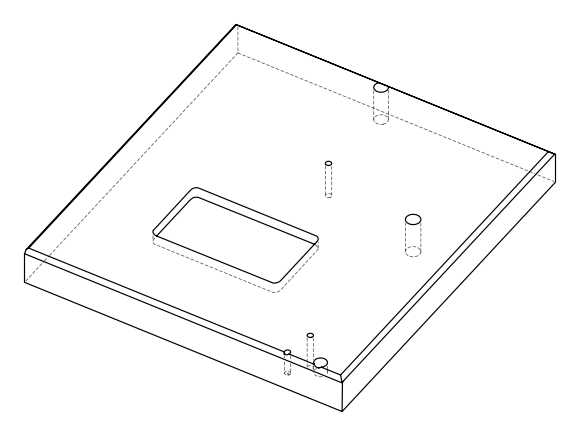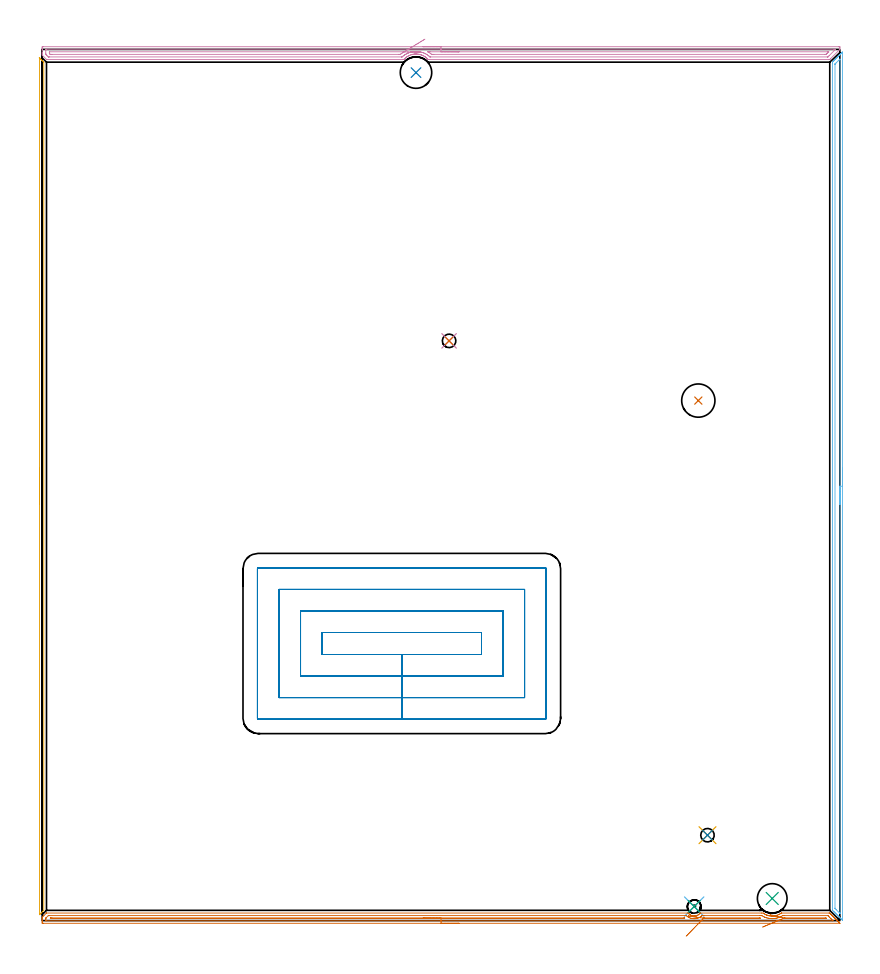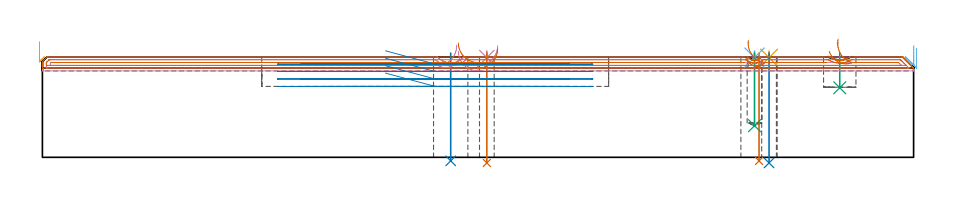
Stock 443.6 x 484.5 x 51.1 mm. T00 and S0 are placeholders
(PLAN: 14 operations, 6 tool changes, 46.4 min)
(1 INDEXABLE_INSERT_DRILL_THROUGH_HOLE_FROM_SOLID | STEP1HOLE | NXT0302_008 | 0.22 min | 13708 mm3)
(2 INDEXABLE_INSERT_DRILL_THROUGH_HOLE_FROM_SOLID_1 | STEP1HOLE_3 | NXT0302_006 | 0.22 min | 12261 mm3)
(3 INDEXABLE_INSERT_DRILL_BLIND_HOLE_FROM_SOLID | STEP1POCKET | NXT0302_004 | 0.07 min | 3308 mm3)
(4 SPOT_DRILL | STEP1HOLE_1 | NXT0321_9005460120000 | 0.03 min | 1 mm3)
(5 SPOT_DRILL_1 | STEP1HOLE_2 | NXT0321_9005460120000 | 0.03 min | 0 mm3)
(6 SPOT_DRILL_2 | STEP1POCKET_1 | NXT0321_9005460120000 | 0.03 min | 1 mm3)
(7 DRILL_THROUGH_HOLE_INTO_CENTER | STEP1HOLE_1 | NXT0301_046 | 0.23 min | 2236 mm3)
(8 DRILL_THROUGH_HOLE_INTO_CENTER_1 | STEP1HOLE_2 | NXT0301_046 | 0.23 min | 2231 mm3)
(9 DRILL_BLIND_HOLE_INTO_CENTER | STEP1POCKET_1 | NXT0301_046 | 0.15 min | 1488 mm3)
(10 AREA_MILL | FG_CHAMFER_SURFACE | UGT0205_001 | 10.83 min | 11152 mm3)
(11 AREA_MILL_1 | FG_CHAMFER_SURFACE_1 | UGT0205_001 | 3.95 min | 1410 mm3)
(12 AREA_MILL_2 | FG_CHAMFER_SURFACE_2 | UGT0205_001 | 7.85 min | 7515 mm3)
(13 AREA_MILL_3 | FG_CHAMFER_SURFACE_3 | UGT0205_001 | 10.82 min | 7125 mm3)
(14 MILL_RECTANGULAR_POCKET | POCKET_RECTANGULAR_STRAIGHT | UGT0201_010 | Follow Part, ap 4, ae 75% | 11.78 min | 264573 mm3)
(TOOL NXT0302_008 | Index. Insert Drill 18.5mm [880-D1850L25-05] | D18.5 PA176 FL93 Z2)
(TOOL NXT0302_006 | Index. Insert Drill 17.5mm [880-D1750L25-05] | D17.5 PA176 FL88 Z2)
(TOOL NXT0302_004 | Index. Insert Drill 16.5mm [880-D1650L20-05] | D16.5 PA176 FL83 Z2)
(TOOL NXT0321_9005460120000 | NC Spot Drill, 142deg, 12mm, Carbide, Uncoated | D12 PA142 FL30 Z2)
(TOOL NXT0301_046 | Carbide Drill 7.5mm [860.1-0750-038A1-MM 2214] | D7.5 PA140 FL53 Z2)
(TOOL UGT0205_001 | Chamfer Mill 20 x 3 x 45 deg. | D20 FL50 Z2)
(TOOL UGT0201_010 | End Mill 16 mm | D16 FL22 Z2)
(OP 1 INDEXABLE_INSERT_DRILL_THROUGH_HOLE_FROM_SOLID)
G17 G21 G94 G90
T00 M6
G54
G17 G0 G90 X364.9 Y289.2 S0 M3
G43 Z61.1 H1
G94 G81 G98 Z-1.823 F250. R53.1
G80
M5
M2
(OP 2 INDEXABLE_INSERT_DRILL_THROUGH_HOLE_FROM_SOLID_1)
G17 G21 G94 G90
T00 M6
G54
G17 G0 G90 X207.9 Y471.6 S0 M3
G43 Z61.1 H1
G94 G81 G98 Z-1.806 F250. R53.1
G80
M5
M2
(OP 3 INDEXABLE_INSERT_DRILL_BLIND_HOLE_FROM_SOLID)
G17 G21 G94 G90
T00 M6
G54
G17 G0 G90 X406. Y12.3 S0 M3
G43 Z61.1 H1
G94 G81 G98 Z35.4 F250. R53.1
G80
M5
M2
(OP 4 SPOT_DRILL)
G17 G21 G94 G90
T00 M6
G54
G17 G0 G90 X226.3 Y322.4 S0 M3
G43 Z61.1 H0
G94 G81 G98 Z50.777 F250. R54.1
G80
M5
M2
(OP 5 SPOT_DRILL_1)
G17 G21 G94 G90
T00 M6
G54
G17 G0 G90 X370. Y47.5 S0 M3
G43 Z61.1 H0
G94 G81 G98 Z50.769 F250. R54.1
G80
M5
M2
(OP 6 SPOT_DRILL_2)
G17 G21 G94 G90
T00 M6
G54
G17 G0 G90 X362.6 Y7.8 S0 M3
G43 Z61.1 H0
G94 G81 G98 Z50.769 F250. R54.1
G80
M5
M2
(OP 7 DRILL_THROUGH_HOLE_INTO_CENTER)
G17 G21 G94 G90
T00 M6
G54
G17 G0 G90 X226.3 Y322.4 S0 M3
G43 Z61.1 H1
G94 G73 G98 Z-2.865 F250. Q6.746 R53.1
G80
M5
M2
(OP 8 DRILL_THROUGH_HOLE_INTO_CENTER_1)
G17 G21 G94 G90
T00 M6
G54
G17 G0 G90 X370. Y47.5 S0 M3
G43 Z61.1 H1
G94 G73 G98 Z-2.865 F250. Q6.746 R53.1
G80
M5
M2
(OP 9 DRILL_BLIND_HOLE_INTO_CENTER)
G17 G21 G94 G90
T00 M6
G54
G17 G0 G90 X362.6 Y7.8 S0 M3
G43 Z61.1 H1
G94 G81 G98 Z16.1 F250. R53.1
G80
M5
M2
(OP 10 AREA_MILL)
G17 G21 G94 G90
T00 M6
G54
G17 G0 G90 X211.8 Y486. S1061 M3
G43 Z61.1 H0
Z54.
G94 G1 X211.838 Z53.128 F250.
X211.952 Z52.263
X212.141 Z51.412
X212.403 Z50.58
X212.737 Z49.774
X213.14 Z49.
X213.609 Z48.264
X214.14 Z47.572
X214.729 Z46.929
X215.372 Z46.34
X216.064 Z45.808
X216.8 Z45.34
X217.574 Z44.937
X218.38 Z44.603
X219.212 Z44.341
X220.064 Z44.152
X220.928 Z44.038
X221.8 Z44.
X442.978
X443.191 Y485.999 Z44.001
X443.425 Y485.996 Z44.004
X443.597 Y485.991 Z44.005
X443.6 Y485.883 Z44.113
Y485.711 Z44.284
Y485.538 Z44.457
Y484.656 Z45.343
X443.598 Y484.51 Z45.488
X443.574 Y484.474 Z45.526
X443.276 Y484.175 Z45.823
X438.462 Y479.362 Z50.637
X438.385 Y479.284 Z50.713
X438.143 Y479.043 Z50.951
X437.994 Y478.898 Z51.082
X437.617 Y478.9 Z51.1
X215.098
X214.584 Y478.907 Z51.093
X214.575 Y478.911 Z51.089
X214.501 Y478.991 Z51.008
X214.39 Y479.114 Z50.886
X214.207 Y479.303 Z50.695
X214.147 Y479.362 Z50.634
X214.092 Y479.418 Z50.581
X214.037 Y479.471 Z50.528
X213.906 Y479.593 Z50.406
X213.861 Y479.634 Z50.363
X213.608 Y479.847 Z50.152
X213.482 Y479.95 Z50.045
X213.314 Y480.094 Z49.906
X213.111 Y480.244 Z49.755
X213.026 Y480.308 Z49.692
X212.864 Y480.419 Z49.579
X212.731 Y480.512 Z49.488
X212.579 Y480.605 Z49.394
X212.421 Y480.703 Z49.296
X211.97 Y480.947 Z49.049
X211.527 Y481.166 Z48.832
X211.264 Y481.281 Z48.718
X210.983 Y481.393 Z48.607
X210.634 Y481.508 Z48.485
X210.629 Y481.509 Z48.483
X210.202 Y481.638 Z48.362
X210.189 Y481.642 Z48.358
X209.887 Y481.715 Z48.284
X209.839 Y481.726 Z48.273
X209.741 Y481.748 Z48.247
X209.736 Y481.749 Z48.246
X209.295 Y481.831 Z48.165
X208.842 Y481.889 Z48.103
X208.401 Y481.931 Z48.068
X208.299 Y481.933 Z48.058
X208.221 Y481.938 Z48.056
X208.178 Y481.941 Z48.055
X208.029 Y481.945 Z48.052
X207.955 Y481.946 Z48.049
X207.949 Z48.048
X207.731 Z48.05
X207.594 Y481.938 Z48.053
X207.507 Y481.935 Z48.06
X207.467 Y481.932 Z48.063
X207.061 Y481.898 Z48.092
X207.055
X206.77 Y481.865 Z48.13
X206.614 Y481.847 Z48.15
X206.168 Y481.769 Z48.226
X206.161 Y481.768 Z48.228
X205.978 Y481.728 Z48.271
X205.92 Y481.715 Z48.284
X205.72 Y481.669 Z48.329
X205.49 Y481.604 Z48.394
X205.275 Y481.544 Z48.454
X204.804 Y481.387 Z48.61
X204.374 Y481.208 Z48.788
X203.932 Y481. Z48.999
X203.837 Y480.95 Z49.049
X203.488 Y480.763 Z49.234
X203.073 Y480.51 Z49.486
X202.693 Y480.244 Z49.751
X202.595 Y480.177 Z49.822
X202.587 Y480.17 Z49.828
X202.262 Y479.913 Z50.087
X202.179 Y479.842 Z50.158
X201.938 Y479.635 Z50.364
X201.702 Y479.413 Z50.586
X201.359 Y479.053 Z50.941
X201.33 Y479.022 Z50.969
X201.21 Y478.898 Z51.083
X200.8 Y478.9 Z51.1
X2.409
X2.402 Y478.903 Z51.097
X2.393 Y478.907 Z51.092
X0.175 Y481.125 Z48.875
X0.001 Y481.295 Z48.697
X0. Y481.819 Z48.181
Y482.199 Z47.801
Y482.891 Z47.104
Y484.12 Z45.877
Y484.656 Z45.339
Y485.27 Z44.726
X0.003 Y485.538 Z44.458
X0.01 Y485.991 Z44.005
X0.159 Y485.995 Z44.002
X0.622 Y486. Z44.
X221.8
Y484.586 Z45.414
X440.368 Y484.585 Z45.415
X441.043 Y484.58 Z45.42
X441.191 Y484.579 Z45.421
X441.192 Y484.553 Z45.447
X441.191 Y484.544 Z45.456
X440.804 Y484.155 Z45.845
X440.424 Y483.773 Z46.227
X437.616 Y480.966 Z49.034
X437.253 Y480.603 Z49.397
X437.075 Y480.428 Z49.572
X437.008 Y480.365 Z49.635
X436.97 Y480.332 Z49.668
X436.926 Y480.321 Z49.679
X436.722 Y480.316 Z49.684
X436.651 Y480.315 Z49.685
X215.92
X215.715 Y480.319 Z49.681
X215.667 Y480.321 Z49.679
X215.634 Y480.335 Z49.665
X215.098 Y480.784 Z49.216
X214.672 Y481.127 Z48.873
X214.204 Y481.462 Z48.539
X213.937 Y481.635 Z48.365
X213.693 Y481.786 Z48.214
X213.302 Y482.009 Z47.991
X212.711 Y482.299 Z47.701
X212.417 Y482.432 Z47.568
X212.135 Y482.55 Z47.45
X211.702 Y482.715 Z47.285
X211.523 Y482.773 Z47.227
X211.14 Y482.891 Z47.109
X210.629 Y483.024 Z46.976
X210.452 Y483.067 Z46.933
X209.736 Y483.205 Z46.795
X209.366 Y483.256 Z46.744
X208.842 Y483.311 Z46.689
X208.384 Y483.344 Z46.656
X207.949 Y483.356 Z46.644
X207.486 Y483.348 Z46.652
X207.055 Y483.318 Z46.682
X206.659 Y483.282 Z46.718
X206.161 Y483.219 Z46.781
X205.879 Y483.17 Z46.83
X205.268 Y483.046 Z46.954
X205.141 Y483.016 Z46.984
X204.654 Y482.891 Z47.109
X204.438 Y482.828 Z47.172
X204.41 Y482.82 Z47.18
X204.374 Y482.807 Z47.193
X203.78 Y482.595 Z47.405
X203.655 Y482.546 Z47.454
X203.48 Y482.473 Z47.527
X203.157 Y482.328 Z47.672
X202.587 Y482.053 Z47.947
X202.557 Y482.038 Z47.962
X202.504 Y482.009 Z47.991
X201.994 Y481.712 Z48.288
X201.693 Y481.526 Z48.474
X201.455 Y481.362 Z48.638
X201.125 Y481.127 Z48.873
X200.941 Y480.987 Z49.013
X200.799 Y480.873 Z49.127
X200.195 Y480.356 Z49.644
X200.157 Y480.325 Z49.675
X200.11 Y480.321 Z49.679
X199.906 Y480.316 Z49.684
X199.834 Y480.315 Z49.685
X4.126 Y480.314 Z49.686
X3.715 Y480.315 Z49.685
X3.509 Y480.318 Z49.682
X3.459 Y480.321 Z49.679
X3.437 Y480.325 Z49.675
X3.407 Y480.351 Z49.649
X3.303 Y480.448 Z49.552
X2.624 Y481.127 Z48.873
X2.41 Y481.342 Z48.658
X2.081 Y481.68 Z48.32
X2.01 Y481.768 Z48.232
X2.006 Y481.874 Z48.126
X2.003 Y482.009 Z47.991
X2. Y482.413 Z47.587
X2.001 Y483.773 Z46.227
X2.003 Y484.175 Z45.825
X2.01 Y484.575 Z45.425
X2.41 Y484.584 Z45.416
X2.481 Y484.585 Z45.415
X221.8 Y484.586 Z45.414
Y483.172 Z46.828
X436.722 Y483.171 Z46.829
X437.333 Y483.17 Z46.83
X437.345 Y483.169 Z46.831
X437.347 Y483.167 Z46.833
X437.346 Y483.157 Z46.843
X437.088 Y482.891 Z47.109
X436.908 Y482.708 Z47.292
X436.722 Y482.521 Z47.479
X436.464 Y482.264 Z47.736
X436.209 Y482.009 Z47.991
X436.019 Y481.821 Z48.179
X435.952 Y481.759 Z48.241
X435.928 Y481.739 Z48.261
X435.898 Y481.735 Z48.265
X435.829 Y481.733 Z48.267
X435.219 Y481.729 Z48.271
X217.779
X217.168 Y481.73 Z48.27
X216.885 Y481.732 Z48.268
X216.605 Y481.736 Z48.264
X216.244 Y482.009 Z47.991
X215.991 Y482.194 Z47.806
X215.338 Y482.654 Z47.346
X215.098 Y482.803 Z47.197
X214.952 Y482.891 Z47.109
X214.667 Y483.054 Z46.946
X214.476 Y483.165 Z46.835
X214.53 Y483.167 Z46.833
X214.815 Y483.17 Z46.83
X215.098 Y483.171 Z46.829
X215.707 Y483.172 Z46.828
X221.8
X222.672 Z46.866
X223.537 Z46.98
X224.388 Z47.169
X225.22 Z47.432
X226.026 Z47.765
X226.8 Z48.168
X227.536 Z48.637
X228.228 Z49.168
X228.871 Z49.757
X229.46 Z50.401
X229.992 Z51.093
X230.46 Z51.828
X230.863 Z52.602
X231.197 Z53.408
X231.459 Z54.24
X231.648 Z55.092
X231.762 Z55.957
X231.8 Z56.828
G0 X212.833 Y490.183 Z51.09
G1 X212.461 Y489.956 Z50.334
X212.034 Y489.695 Z49.62
X211.555 Y489.404 Z48.951
X211.028 Y489.083 Z48.334
X210.458 Y488.735 Z47.773
X209.848 Y488.363 Z47.273
X209.202 Y487.97 Z46.836
X208.527 Y487.559 Z46.468
X207.827 Y487.133 Z46.169
X207.108 Y486.694 Z45.943
X206.374 Y486.247 Z45.791
X205.632 Y485.795 Z45.715
X204.887 Y485.341
X204.145 Y484.889 Z45.791
X203.411 Y484.442 Z45.942
X202.691 Y484.003 Z46.168
X201.991 Y483.577 Z46.466
X201.316 Y483.165 Z46.835
X201.085 Y483.025 Z46.975
X200.943 Y482.94 Z47.06
X200.799 Y482.855 Z47.145
X200.277 Y482.525 Z47.475
X199.906 Y482.269 Z47.731
X199.753 Y482.159 Z47.841
X199.553 Y482.009 Z47.991
X199.248 Y481.776 Z48.224
X199.208 Y481.748 Z48.252
X199.186 Y481.735 Z48.265
X199.153 Y481.733 Z48.267
X199.012 Y481.731 Z48.269
X198.402 Y481.729 Z48.271
X198.118 Y481.728 Z48.272
X5.374 Y481.729 Z48.271
X5.09 Y481.731 Z48.269
X4.474 Y481.736 Z48.264
X4.197 Y482.002 Z47.998
X4.19 Y482.009 Z47.991
X4.01 Y482.193 Z47.807
X4.003 Y482.891 Z47.109
X4.002 Y483.083 Z46.917
X4.008 Y483.149 Z46.851
X4.011 Y483.166 Z46.834
X4.021 Y483.167 Z46.833
X4.055 Y483.169 Z46.831
X4.197 Y483.171 Z46.829
X200.799
X201.083 Y483.17 Z46.83
X201.272 Y483.167 Z46.833
X201.316 Y483.165 Z46.835
X202.185 Y483.135 Z46.903
X203.045 Y483.104 Z47.048
X203.889 Y483.074 Z47.267
X204.711 Y483.045 Z47.558
X205.504 Y483.017 Z47.92
X206.262 Y482.99 Z48.35
X206.981 Y482.965 Z48.845
X207.653 Y482.941 Z49.4
X208.274 Y482.919 Z50.012
X208.84 Y482.899 Z50.676
X209.346 Y482.881 Z51.386
X209.788 Y482.865 Z52.138
X210.163 Y482.852 Z52.926
X210.468 Y482.841 Z53.743
X210.701 Y482.833 Z54.584
X210.859 Y482.827 Z55.442
X210.942 Y482.824 Z56.31
X210.95 Z57.182
G0 Z61.1
M5
M2
(OP 11 AREA_MILL_1)
G17 G21 G94 G90
T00 M6
G54
G17 G0 G90 X-1.5 Y231.55 S1061 M3
G43 Z61.1 H0
Z58.7
G94 G1 Y231.588 Z57.828 F250.
Y231.702 Z56.964
Y231.891 Z56.112
Y232.153 Z55.28
Y232.487 Z54.474
Y232.89 Z53.7
Y233.359 Z52.964
Y233.89 Z52.272
Y234.479 Z51.629
Y235.122 Z51.04
Y235.814 Z50.508
Y236.55 Z50.04
Y237.324 Z49.637
Y238.13 Z49.303
Y238.962 Z49.041
Y239.814 Z48.852
Y240.679 Z48.738
Y241.55 Z48.7
Y479.74
X-1.498 Y479.795 Z48.699
Y479.797 Z48.7
X-1.49 Y479.791 Z48.708
X-1.328 Y479.629 Z48.87
X-1.173 Y479.475 Z49.023
X-1.025 Y479.326 Z49.173
X-0.881 Y479.182 Z49.317
X-0.736 Y479.039 Z49.459
X-0.598 Y478.9 Z49.599
X-0.434 Y478.735 Z49.764
X-0.3 Y478.602 Z49.896
X-0.172 Y478.473 Z50.026
X0.573 Y477.729 Z50.77
X0.899 Y477.399 Z51.099
Y5.701
X0.136 Y4.935 Z50.333
X-0.598 Y4.201 Z49.599
X-0.736 Y4.062 Z49.459
X-0.881 Y3.918 Z49.317
X-1.025 Y3.774 Z49.173
X-1.173 Y3.625 Z49.023
X-1.328 Y3.471 Z48.87
X-1.49 Y3.309 Z48.708
X-1.498 Y3.303 Z48.7
X-1.499 Y3.304 Z48.699
X-1.5 Y3.471 Z48.7
Y241.55
Y242.422 Z48.738
Y243.287 Z48.852
Y244.138 Z49.041
Y244.97 Z49.303
Y245.776 Z49.637
Y246.55 Z50.04
Y247.286 Z50.508
Y247.978 Z51.04
Y248.621 Z51.629
Y249.211 Z52.272
Y249.742 Z52.964
Y250.21 Z53.7
Y250.613 Z54.474
Y250.947 Z55.28
Y251.209 Z56.112
Y251.398 Z56.964
Y251.512 Z57.828
Y251.55 Z58.7
G0 Z61.1
M5
M2
(OP 12 AREA_MILL_2)
G17 G21 G94 G90
T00 M6
G54
G17 G0 G90 X445.1 Y251.55 S1061 M3
G43 Z61.1 H0
Z55.5
G94 G1 Y251.512 Z54.628 F250.
Y251.398 Z53.764
Y251.209 Z52.912
Y250.947 Z52.08
Y250.613 Z51.274
Y250.21 Z50.5
Y249.741 Z49.764
Y249.21 Z49.072
Y248.621 Z48.429
Y247.978 Z47.84
Y247.286 Z47.308
Y246.55 Z46.84
Y245.776 Z46.437
Y244.97 Z46.103
Y244.138 Z45.841
Y243.286 Z45.652
Y242.421 Z45.538
Y241.55 Z45.5
Y0.337
X445.094 Y0.126 Z45.504
X445.092 Y0.119 Z45.505
X445.073 Y0.126 Z45.525
X444.665 Y0.535 Z45.935
X444.526 Y0.673 Z46.071
X444.478 Y0.722 Z46.121
X444.277 Y0.922 Z46.322
X444.229 Y0.97 Z46.368
X444.18 Y1.02 Z46.419
X443.982 Y1.218 Z46.617
X443.932 Y1.267 Z46.665
X443.882 Y1.317 Z46.717
X443.686 Y1.514 Z46.913
X443.635 Y1.563 Z46.962
X443.584 Y1.615 Z47.015
X443.39 Y1.809 Z47.209
X443.339 Y1.86 Z47.258
X443.286 Y1.913 Z47.313
X443.095 Y2.105 Z47.504
X443.042 Y2.157 Z47.555
X442.989 Y2.211 Z47.61
X442.799 Y2.4 Z47.8
X442.745 Y2.453 Z47.852
X442.691 Y2.509 Z47.908
X442.503 Y2.696 Z48.096
X442.448 Y2.75 Z48.148
X442.393 Y2.807 Z48.206
X442.208 Y2.992 Z48.391
X442.152 Y3.047 Z48.445
X442.095 Y3.105 Z48.504
X441.912 Y3.287 Z48.687
X441.855 Y3.344 Z48.742
X441.797 Y3.402 Z48.802
X441.617 Y3.583 Z48.982
X441.558 Y3.64 Z49.039
X441.499 Y3.7 Z49.1
X441.321 Y3.879 Z49.278
X441.261 Y3.937 Z49.335
X441.201 Y3.998 Z49.398
X441.025 Y4.174 Z49.574
X440.965 Y4.234 Z49.632
X440.904 Y4.296 Z49.695
X440.73 Y4.47 Z49.869
X440.668 Y4.531 Z49.929
X440.606 Y4.594 Z49.993
X440.434 Y4.766 Z50.165
X440.371 Y4.827 Z50.225
X440.308 Y4.892 Z50.291
X440.138 Y5.061 Z50.461
X440.074 Y5.124 Z50.522
X440.009 Y5.19 Z50.588
X439.867 Y5.332 Z50.731
X439.613 Y5.588 Z50.985
X439.505 Y5.697 Z51.091
X439.5 Y6.083 Z51.1
Y477.017
X439.506 Y477.403 Z51.091
X439.611 Y477.512 Z50.986
X440.074 Y477.976 Z50.522
X440.138 Y478.039 Z50.461
X440.308 Y478.208 Z50.291
X440.371 Y478.273 Z50.225
X440.434 Y478.334 Z50.165
X440.606 Y478.506 Z49.993
X440.668 Y478.569 Z49.929
X440.73 Y478.63 Z49.869
X440.903 Y478.804 Z49.696
X440.965 Y478.866 Z49.632
X441.025 Y478.926 Z49.574
X441.201 Y479.102 Z49.398
X441.261 Y479.163 Z49.335
X441.321 Y479.221 Z49.278
X441.499 Y479.4 Z49.1
X441.558 Y479.46 Z49.039
X441.617 Y479.517 Z48.982
X441.797 Y479.697 Z48.802
X441.855 Y479.756 Z48.742
X441.912 Y479.813 Z48.687
X442.095 Y479.995 Z48.504
X442.152 Y480.053 Z48.445
X442.208 Y480.108 Z48.391
X442.393 Y480.293 Z48.206
X442.448 Y480.35 Z48.148
X442.504 Y480.404 Z48.095
X442.691 Y480.591 Z47.908
X442.745 Y480.647 Z47.852
X442.799 Y480.7 Z47.8
X442.988 Y480.889 Z47.61
X443.042 Y480.943 Z47.555
X443.095 Y480.995 Z47.504
X443.286 Y481.187 Z47.313
X443.339 Y481.24 Z47.258
X443.39 Y481.291 Z47.208
X443.584 Y481.485 Z47.015
X443.635 Y481.537 Z46.962
X443.686 Y481.587 Z46.913
X443.882 Y481.782 Z46.717
X443.932 Y481.833 Z46.665
X443.982 Y481.882 Z46.617
X444.18 Y482.08 Z46.419
X444.229 Y482.13 Z46.368
X444.277 Y482.178 Z46.322
X444.478 Y482.378 Z46.121
X444.526 Y482.427 Z46.071
X444.666 Y482.566 Z45.934
X444.776 Y482.676 Z45.824
X444.971 Y482.872 Z45.627
X445.077 Y482.974 Z45.521
X445.094 Y482.983 Z45.503
X445.099 Y482.974 Z45.499
X445.1 Y482.763 Z45.5
Y241.55
X443.686 Z46.914
X443.685 Y4.246 Z46.915
X443.684 Y4.195 Z46.916
X443.679 Y4.094 Z46.921
X443.67 Y3.991 Z46.93
X443.635 Y4.022 Z46.965
X443.355 Y4.296 Z47.245
X441.567 Y6.083 Z49.033
X440.965 Y6.693 Z49.635
X440.934 Y6.728 Z49.666
X440.921 Y6.76 Z49.679
X440.918 Y6.825 Z49.682
X440.915 Y6.926 Z49.685
Y476.173
X440.916 Y476.224 Z49.684
X440.921 Y476.324 Z49.679
X440.925 Y476.364 Z49.675
X440.935 Y476.378 Z49.665
X440.965 Y476.412 Z49.635
X441.265 Y476.715 Z49.335
X441.566 Y477.017 Z49.034
X442.745 Y478.195 Z47.855
X443.354 Y478.804 Z47.246
X443.496 Y478.944 Z47.104
X443.635 Y479.078 Z46.965
X443.675 Y479.114 Z46.925
X443.682 Y478.955 Z46.918
X443.685 Y478.854 Z46.915
Y478.804
X443.686 Y478.753 Z46.914
Y241.55
Y240.678 Z46.952
Y239.813 Z47.066
Y238.962 Z47.255
Y238.13 Z47.517
Y237.324 Z47.851
Y236.55 Z48.254
Y235.814 Z48.723
Y235.122 Z49.254
Y234.479 Z49.843
Y233.889 Z50.486
Y233.358 Z51.178
Y232.89 Z51.914
Y232.487 Z52.688
Y232.153 Z53.494
Y231.891 Z54.326
Y231.702 Z55.178
Y231.588 Z56.043
Y231.55 Z56.914
G0 Z61.1
M5
M2
(OP 13 AREA_MILL_3)
G17 G21 G94 G90
T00 M6
G54
G17 G0 G90 X231.817 Y-1.5 S1061 M3
G43 Z61.1 H0
Z55.4
G94 G1 X231.779 Z54.529 F250.
X231.666 Z53.664
X231.477 Z52.812
X231.214 Z51.98
X230.881 Z51.174
X230.478 Z50.4
X230.009 Z49.664
X229.478 Z48.972
X228.889 Z48.329
X228.245 Z47.74
X227.553 Z47.209
X226.818 Z46.74
X226.044 Z46.337
X225.238 Z46.003
X224.406 Z45.741
X223.554 Z45.552
X222.689 Z45.438
X221.818 Z45.4
X0.623
X0.484 Y-1.499 Z45.401
X0.002 Y-1.491 Z45.405
X0. Y-1.235 Z45.662
Y-0.883 Z46.013
Y-0.342 Z46.554
Y0.01 Z46.906
Y0.715 Z47.614
Y1.092 Z47.991
X0.003 Y1.797 Z48.696
X0.005 Y1.8 Z48.7
X0.176 Y1.978 Z48.875
X0.89 Y2.69 Z49.589
X2.229 Y4.03 Z50.929
X2.366 Y4.166 Z51.066
X2.404 Y4.196 Z51.095
X2.411 Y4.2 Z51.1
X359.003
X359.376 Y4.194 Z51.092
X359.592 Y3.911 Z50.81
X359.698 Y3.785 Z50.685
X359.809 Y3.654 Z50.553
X360.001 Y3.469 Z50.368
X360.076 Y3.403 Z50.303
X360.203 Y3.294 Z50.193
X360.261 Y3.252 Z50.152
X360.447 Y3.118 Z50.017
X360.703 Y2.961 Z49.857
X360.79 Y2.92 Z49.815
X361.142 Y2.75 Z49.649
X361.152 Y2.746 Z49.645
X361.237 Y2.719 Z49.614
X361.533 Y2.616 Z49.515
X361.596 Y2.594 Z49.494
X361.702 Y2.572 Z49.471
X361.997 Y2.513 Z49.403
X362.04 Y2.504 Z49.395
X362.383 Y2.472 Z49.368
X362.404 Y2.471 Z49.365
X362.489 Y2.464 Z49.358
X362.578 Y2.467 Z49.357
X362.676 Y2.47 Z49.36
X362.809 Y2.473 Z49.367
X362.937 Y2.477 Z49.372
X363.088 Y2.5 Z49.392
X363.204 Y2.515 Z49.41
X363.383 Y2.54 Z49.437
X363.471 Y2.56 Z49.457
X363.611 Y2.591 Z49.491
X363.836 Y2.663 Z49.563
X364.276 Y2.847 Z49.744
X364.365 Y2.897 Z49.793
X364.528 Y2.988 Z49.883
X364.647 Y3.053 Z49.95
X364.908 Y3.232 Z50.132
X364.996 Y3.294 Z50.193
X365.169 Y3.439 Z50.338
X365.307 Y3.583 Z50.482
X365.508 Y3.793 Z50.692
X365.759 Y4.112 Z51.012
X365.825 Y4.193 Z51.092
X366.152 Y4.2 Z51.1
X400.114
X400.964 Y4.193 Z51.093
X400.998 Y4.179 Z51.079
X401.389 Y3.907 Z50.807
X401.793 Y3.65 Z50.55
X402.124 Y3.466 Z50.366
X402.461 Y3.294 Z50.193
X402.616 Y3.226 Z50.126
X402.686 Y3.195 Z50.095
X402.768 Y3.164 Z50.062
X402.795 Y3.154 Z50.051
X403.061 Y3.048 Z49.947
X403.131 Y3.02 Z49.92
X403.307 Y2.961 Z49.86
X403.579 Y2.869 Z49.766
X403.688 Y2.84 Z49.735
X404.013 Y2.751 Z49.647
X404.025 Y2.748 Z49.643
X404.135 Y2.725 Z49.618
X404.289 Y2.69 Z49.588
X404.473 Y2.65 Z49.549
X404.919 Y2.579 Z49.478
X405.366 Y2.532 Z49.432
X405.769 Y2.516 Z49.406
X405.806 Y2.513 Z49.405
X405.812 Y2.512
X405.969 Y2.514 Z49.403
X406.035
X406.061
X406.259 Y2.513 Z49.409
X406.706 Y2.539 Z49.436
X406.799 Y2.549 Z49.446
X407.153 Y2.589 Z49.486
X407.263 Y2.608 Z49.504
X407.6 Y2.663 Z49.562
X408.046 Y2.763 Z49.662
X408.494 Y2.893 Z49.791
X408.552 Y2.913 Z49.811
X408.604 Y2.932 Z49.828
X408.722 Y2.972 Z49.871
X408.939 Y3.049 Z49.946
X409.537 Y3.294 Z50.193
X409.565 Y3.308 Z50.208
X409.832 Y3.444 Z50.342
X409.944 Y3.509 Z50.405
X410.284 Y3.702 Z50.601
X410.726 Y3.984 Z50.882
X410.838 Y4.063 Z50.962
X411.018 Y4.187 Z51.082
X411.036 Y4.195 Z51.09
X411.285 Y4.2 Z51.1
X437.65
X437.996 Y4.195 Z51.088
X438.018 Y4.182 Z51.081
X438.319 Y3.881 Z50.781
X438.543 Y3.657 Z50.556
X438.619 Y3.583 Z50.479
X438.691 Y3.509 Z50.408
X438.841 Y3.359 Z50.258
X438.916 Y3.285 Z50.182
X438.989 Y3.212 Z50.111
X439.139 Y3.061 Z49.96
X439.214 Y2.988 Z49.884
X439.286 Y2.914 Z49.813
X439.437 Y2.763 Z49.662
X439.512 Y2.69 Z49.586
X439.584 Y2.616 Z49.515
X439.735 Y2.465 Z49.365
X439.81 Y2.392 Z49.288
X439.882 Y2.319 Z49.218
X440.033 Y2.168 Z49.067
X440.107 Y2.094 Z48.991
X440.179 Y2.021 Z48.92
X440.331 Y1.87 Z48.769
X440.405 Y1.797 Z48.693
X440.477 Y1.724 Z48.623
X440.629 Y1.572 Z48.471
X440.703 Y1.499 Z48.395
X440.775 Y1.426 Z48.325
X440.927 Y1.274 Z48.173
X441.001 Y1.201 Z48.097
X441.072 Y1.128 Z48.027
X441.224 Y0.976 Z47.875
X441.298 Y0.903 Z47.8
X441.37 Y0.831 Z47.73
X441.522 Y0.678 Z47.577
X441.596 Y0.606 Z47.502
X441.667 Y0.533 Z47.432
X441.82 Y0.38 Z47.279
X441.894 Y0.308 Z47.204
X441.965 Y0.235 Z47.135
X442.118 Y0.082 Z46.981
X442.192 Y0.01 Z46.906
X442.263 Y-0.062 Z46.837
X442.416 Y-0.216 Z46.683
X442.489 Y-0.288 Z46.609
X442.56 Y-0.36 Z46.539
X442.714 Y-0.514 Z46.386
X442.787 Y-0.585 Z46.311
X442.858 Y-0.657 Z46.242
X443.012 Y-0.811 Z46.088
X443.085 Y-0.883 Z46.013
X443.297 Y-1.097 Z45.803
X443.31 Y-1.11 Z45.79
X443.405 Y-1.216 Z45.683
X443.504 Y-1.33 Z45.569
X443.608 Y-1.468 Z45.431
X443.62 Y-1.494 Z45.404
X443.608 Y-1.499 Z45.4
X221.818 Y-1.5
Y-0.086 Z46.814
X2.411 Y-0.085 Z46.815
X2.315
X2.123 Y-0.081 Z46.819
X2.009 Y-0.078 Z46.822
X2.006 Y-0.048 Z46.852
X2.004 Y0.01 Z46.91
X2.001 Y0.42 Z47.32
X2.003 Y0.903 Z47.803
X2.008 Y1.305 Z48.205
X2.02 Y1.358 Z48.258
X2.049 Y1.391 Z48.291
X2.127 Y1.474 Z48.374
X2.411 Y1.761 Z48.661
X3.341 Y2.69 Z49.59
X3.44 Y2.778 Z49.678
X4.102 Y2.786 Z49.686
X358.014 Y2.785 Z49.685
X358.109 Y2.784 Z49.684
X358.204 Y2.78 Z49.68
X358.226 Y2.778 Z49.678
X358.24 Y2.768 Z49.668
X358.271 Y2.744 Z49.644
X358.693 Y2.377 Z49.277
X359.003 Y2.148 Z49.048
X359.579 Y1.797 Z48.697
X359.896 Y1.646 Z48.546
X360.174 Y1.519 Z48.419
X360.79 Y1.307 Z48.207
X360.968 Y1.259 Z48.159
X361.569 Y1.132 Z48.032
X361.684 Y1.115 Z48.015
X362.427 Y1.054 Z47.954
X362.578 Y1.055 Z47.955
X363.286 Y1.089 Z47.989
X363.471 Y1.112 Z48.012
X363.583 Y1.127 Z48.027
X363.915 Y1.182 Z48.082
X364.194 Y1.245 Z48.145
X364.365 Y1.288 Z48.188
X364.749 Y1.413 Z48.313
X365.259 Y1.622 Z48.522
X365.38 Y1.675 Z48.575
X365.613 Y1.797 Z48.697
X365.957 Y1.992 Z48.892
X366.152 Y2.124 Z49.024
X366.484 Y2.359 Z49.259
X366.864 Y2.69 Z49.59
X366.961 Y2.775 Z49.675
X367.046 Y2.779 Z49.679
X367.845 Y2.785 Z49.685
X367.94
X399.22 Y2.786 Z49.686
X400.02 Y2.784 Z49.684
X400.114 Y2.781 Z49.681
X400.142 Y2.779 Z49.679
X400.185 Y2.761 Z49.661
X400.314 Y2.69 Z49.59
X401.007 Y2.301 Z49.201
X401.28 Y2.161 Z49.061
X401.75 Y1.947 Z48.847
X401.948 Y1.867 Z48.767
X402.137 Y1.797 Z48.697
X402.795 Y1.574 Z48.474
X403.103 Y1.488 Z48.388
X403.688 Y1.347 Z48.247
X403.889 Y1.304 Z48.204
X404.426 Y1.214 Z48.114
X404.582 Y1.192 Z48.092
X405.252 Y1.127 Z48.027
X405.476 Y1.115 Z48.015
X405.827 Y1.101 Z48.001
X406.171 Y1.102 Z48.002
X406.37 Y1.106 Z48.006
X407.019 Y1.148 Z48.048
X407.263 Y1.175 Z48.075
X407.809 Y1.251 Z48.151
X408.157 Y1.312 Z48.212
X408.554 Y1.4 Z48.3
X409.051 Y1.533 Z48.433
X409.256 Y1.592 Z48.492
X409.869 Y1.797 Z48.697
X409.933 Y1.82 Z48.72
X409.944 Y1.825 Z48.725
X410.552 Y2.083 Z48.983
X410.838 Y2.221 Z49.121
X411.145 Y2.384 Z49.284
X411.836 Y2.777 Z49.677
X411.932 Y2.78 Z49.68
X412.131 Y2.783 Z49.683
X412.53 Y2.785 Z49.685
X412.626 Y2.786 Z49.686
X436.756 Y2.785 Z49.685
X436.852 Y2.784 Z49.684
X436.915 Y2.781 Z49.681
X436.96 Y2.778 Z49.678
X436.979 Y2.762 Z49.662
X437.056 Y2.69 Z49.59
X437.65 Y2.101 Z49.001
X437.954 Y1.797 Z48.697
X438.543 Y1.207 Z48.107
X438.847 Y0.903 Z47.803
X439.437 Y0.31 Z47.21
X439.729 Y0.01 Z46.91
X439.803 Y-0.079 Z46.821
X439.628 Y-0.083 Z46.817
X439.532 Y-0.085 Z46.815
X221.818 Y-0.086 Z46.814
Y1.329 Z48.229
X5.092
X4.663 Y1.332 Z48.232
X4.625 Y1.335 Z48.235
X4.507 Y1.35 Z48.25
X4.629 Y1.366 Z48.266
X4.667 Y1.368 Z48.268
X5.092 Y1.371 Z48.271
X5.517
X356.79
X357.215 Y1.364 Z48.264
X357.295 Y1.344 Z48.244
X357.305 Y1.334 Z48.234
X357.279 Y1.331 Z48.231
X357.258 Y1.33 Z48.23
X357.215 Y1.329 Z48.229
X356.79
X221.818
X220.946 Z48.267
X220.081 Z48.38
X219.229 Z48.569
X218.397 Z48.832
X217.591 Z49.165
X216.818 Z49.568
X216.082 Z50.037
X215.39 Z50.568
X214.746 Z51.157
X214.157 Z51.801
X213.626 Z52.493
X213.157 Z53.229
X212.754 Z54.002
X212.421 Z54.808
X212.158 Z55.64
X211.969 Z56.492
X211.856 Z57.357
X211.817 Z58.229
G0 Z61.1
X358.173 Y-8.675
Z50.532
G1 X358.549 Y-8.288 Z49.846
X358.964 Y-7.86 Z49.21
X359.417 Y-7.394 Z48.628
X359.903 Y-6.893 Z48.104
X360.42 Y-6.362 Z47.644
X360.962 Y-5.803 Z47.25
X361.526 Y-5.222 Z46.925
X362.108 Y-4.623 Z46.673
X362.703 Y-4.011 Z46.494
X363.306 Y-3.39 Z46.39
X363.914 Y-2.764 Z46.361
X364.521 Y-2.139 Z46.409
X365.123 Y-1.52 Z46.533
X365.714 Y-0.911 Z46.732
X366.292 Y-0.316 Z47.003
X366.851 Y0.259 Z47.346
X367.387 Y0.811 Z47.758
X367.896 Y1.335 Z48.235
X367.907 Y1.347 Z48.247
X367.921 Y1.356 Z48.256
X367.94 Y1.364 Z48.264
X368.366 Y1.371 Z48.271
X368.408
X398.794
X399.22 Y1.364 Z48.264
X399.401 Y1.349 Z48.249
X399.262 Y1.334 Z48.234
X399.22 Y1.332 Z48.232
X398.794 Y1.329 Z48.229
X367.983
X367.94 Y1.33 Z48.23
X367.919 Y1.332 Z48.232
X367.896 Y1.335 Z48.235
X367.046 Y1.454 Z48.393
X366.213 Y1.571 Z48.624
X365.403 Y1.685 Z48.929
X364.623 Y1.794 Z49.303
X363.878 Y1.898 Z49.744
X363.174 Y1.997 Z50.25
X362.516 Y2.089 Z50.815
X361.909 Y2.175 Z51.437
X361.359 Y2.252 Z52.109
X360.868 Y2.321 Z52.827
X360.442 Y2.38 Z53.586
X360.082 Y2.431 Z54.379
X359.792 Y2.471 Z55.201
X359.575 Y2.502 Z56.045
X359.431 Y2.522 Z56.905
X359.361 Y2.532 Z57.775
X359.368 Y2.531 Z58.647
X359.449 Y2.52 Z59.516
G0 Z61.1
X400.626 Y-3.61
Z54.002
G1 X400.947 Y-3.477 Z53.202
X401.331 Y-3.317 Z52.435
X401.776 Y-3.132 Z51.708
X402.278 Y-2.923 Z51.025
X402.832 Y-2.693 Z50.392
X403.435 Y-2.442 Z49.814
X404.083 Y-2.172 Z49.296
X404.77 Y-1.887 Z48.84
X405.491 Y-1.587 Z48.451
X406.24 Y-1.275 Z48.131
X407.013 Y-0.954 Z47.884
X407.802 Y-0.625 Z47.71
X408.602 Y-0.292 Z47.611
X409.408 Y0.043 Z47.589
X410.212 Y0.377 Z47.642
X411.008 Y0.708 Z47.771
X411.791 Y1.034 Z47.975
X412.555 Y1.352 Z48.252
X412.586 Y1.365 Z48.265
X412.626 Y1.366 Z48.266
X413.051 Y1.371 Z48.271
X413.094
X435.437
X435.862 Y1.364 Z48.264
X435.944 Y1.344 Z48.244
X435.953 Y1.334 Z48.234
X435.926 Y1.331 Z48.231
X435.905 Y1.329 Z48.229
X413.093
X412.669 Y1.333 Z48.233
X412.626 Y1.336 Z48.236
X412.555 Y1.352 Z48.252
X411.735 Y1.541 Z48.48
X410.937 Y1.725 Z48.78
X410.167 Y1.902 Z49.151
X409.432 Y2.071 Z49.589
X408.737 Y2.232 Z50.092
X408.087 Y2.381 Z50.654
X407.488 Y2.519 Z51.273
X406.943 Y2.645 Z51.943
X406.457 Y2.757 Z52.659
X406.034 Y2.854 Z53.415
X405.677 Y2.937 Z54.207
X405.388 Y3.003 Z55.028
X405.17 Y3.053 Z55.871
X405.025 Y3.087 Z56.73
X404.953 Y3.103 Z57.6
X404.956 Z58.472
X405.032 Y3.085 Z59.341
X405.182 Y3.051 Z60.2
G0 Z61.1
M5
M2
(OP 14 MILL_RECTANGULAR_POCKET)
G17 G21 G94 G90
T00 M6
G54
G17 G0 G90 X174.679 Y148. S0 M3
G43 Z61.239 H0
Z54.239
G94 G1 X200. Z47.454 F250.
X244.3 F500.
Y160.2
X155.7
Y148.
X200.
Y136.
X256.3
Y172.2
X143.7
Y136.
X200.
Y124.
X268.3
Y184.2
X131.7
Y124.
X200.
Y112.
X279.8
G3 X280.3 Y112.5 R0.5
G1 Y195.7
G3 X279.8 Y196.2 R0.5
G1 X120.2
G3 X119.7 Y195.7 R0.5
G1 Y112.5
G3 X120.2 Y112. R0.5
G1 X200.
X201.
G0 X174.679 Y148. Z50.454
G1 X200. Z43.669 F250.
X244.3 F500.
Y160.2
X155.7
Y148.
X200.
Y136.
X256.3
Y172.2
X143.7
Y136.
X200.
Y124.
X268.3
Y184.2
X131.7
Y124.
X200.
Y112.
X279.8
G3 X280.3 Y112.5 R0.5
G1 Y195.7
G3 X279.8 Y196.2 R0.5
G1 X120.2
G3 X119.7 Y195.7 R0.5
G1 Y112.5
G3 X120.2 Y112. R0.5
G1 X200.
X201.
G0 X174.679 Y148. Z46.669
G1 X200. Z39.885 F250.
X244.3 F500.
Y160.2
X155.7
Y148.
X200.
Y136.
X256.3
Y172.2
X143.7
Y136.
X200.
Y124.
X268.3
Y184.2
X131.7
Y124.
X200.
Y112.
X279.8
G3 X280.3 Y112.5 R0.5
G1 Y195.7
G3 X279.8 Y196.2 R0.5
G1 X120.2
G3 X119.7 Y195.7 R0.5
G1 Y112.5
G3 X120.2 Y112. R0.5
G1 X200.
X201.
G0 X174.679 Y148. Z42.885
G1 X200. Z36.1 F250.
X244.3 F500.
Y160.2
X155.7
Y148.
X200.
Y136.
X256.3
Y172.2
X143.7
Y136.
X200.
Y124.
X268.3
Y184.2
X131.7
Y124.
X200.
Y112.
X279.8
G3 X280.3 Y112.5 R0.5
G1 Y195.7
G3 X279.8 Y196.2 R0.5
G1 X120.2
G3 X119.7 Y195.7 R0.5
G1 Y112.5
G3 X120.2 Y112. R0.5
G1 X200.
X201.
G0 Z61.239
M5
M2
